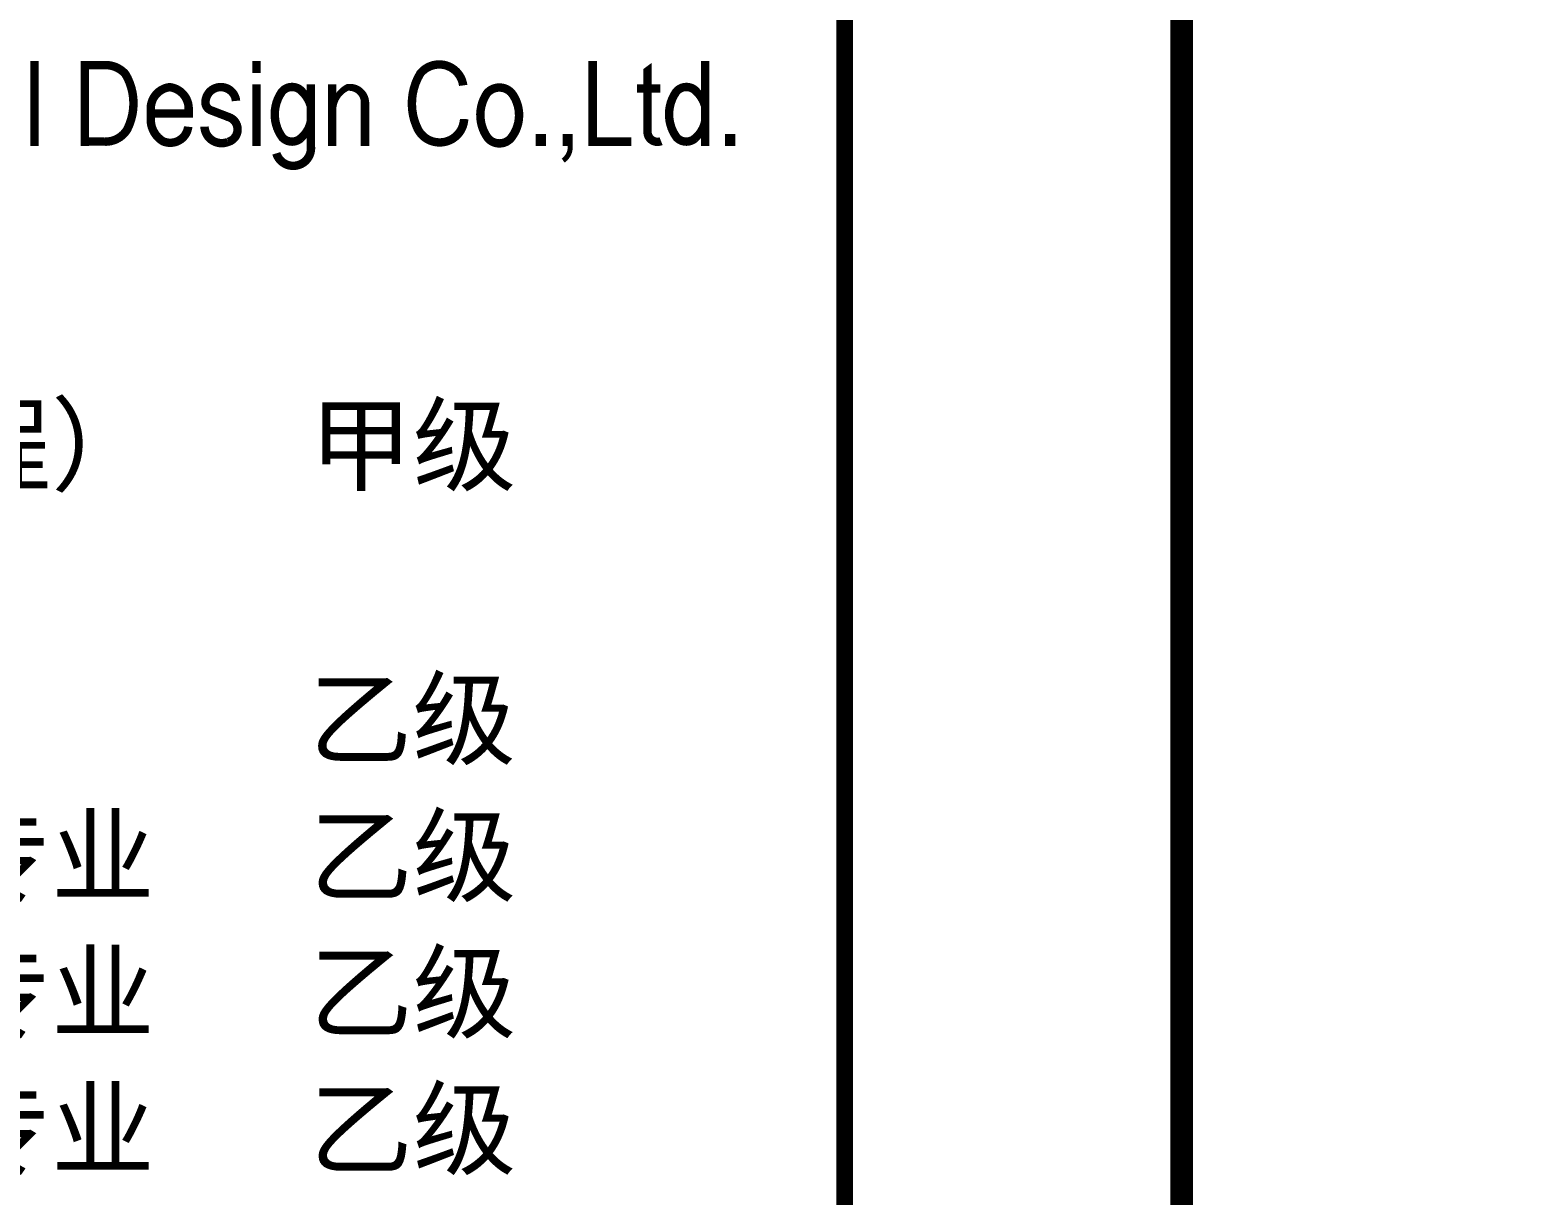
# Model space of a CAD drawing. Extents: x -160106 to 966792, y -663931 to 1550022.
# Drawn here: x -71937.5 to -71805.3, y -85813.4 to -85709.6 of the extents above; entities that cross this region are included whole.
import ezdxf
from ezdxf.enums import TextEntityAlignment as Align

# ---------------------------------------------------------------- set-up
doc = ezdxf.new("R2010")
doc.units = 0
doc.layers.add('0-cxFrame', color=155, linetype='Continuous')
doc.layers.add('0-cxText', color=131, linetype='Continuous', lineweight=25)
doc.styles.add('cx_biaoti', font='')
doc.styles.add('cx_tuming', font='simhei.ttf')
doc.styles.add('cx_tuqian1', font='')
doc.styles.add('黑体', font='simhei.ttf', dxfattribs={"height": 12})
doc.styles.get('cx_biaoti').set_extended_font_data('SimSun')
doc.styles.get('cx_tuqian1').set_extended_font_data('SimSun')

# ---------------------------------------------------------------- blocks, each defined once
blk = doc.blocks.new('zjcx_TT(Dragon)')
for points, const_width in [([(-2403, -4159.9), (-2403, -3907.9)], 25), ([(-2254.1, -4159.9), (-2254.1, -3907.9)], 25), ([(-1744.8, -3944), (-1744.8, -3907.9)], 25), ([(-747.5, -4159.9), (-747.5, -3907.9)], 25), ([(-413.7, -4159.9), (-413.7, -3907.9)], 25), ([(-2266.6, -3920.4), (-2197.2, -3920.4)], 25), ([(-584.5, -4117.5), (-584.5, -3932)], 25), ([(-1744.8, -4159.9), (-1744.8, -3977.3)], 25), ([(-1583.5, -4159.9), (-1583.5, -3977.3)], 25), ([(-1520.3, -4159.9), (-1520.3, -3977.3)], 25), ([(-615.7, -3989.4), (-546.2, -3989.4)], 25), ([(-1422.8, -4032.2), (-1422.8, -4159.9)], 25), ([(-2070.9, -4063.8), (-1933.5, -4063.8)], 25), ([(-1878.9, -4054.8), (-1827.7, -4074.4)], 25), ([(-901.3, -4159.9), (-901.3, -4124.7)], 30), ([(-821.5, -4159.9), (-821.5, -4124.7)], 30), ([(-339.5, -4159.9), (-339.5, -4124.7)], 30), ([(-2266.6, -4147.3), (-2197.2, -4147.3)], 25), ([(-742.7, -4147.4), (-632.3, -4147.4)], 25)]:
    blk.add_lwpolyline(points, dxfattribs=dict(const_width=const_width))
for points in [[(-584.6, -3938.3, 28, 0, 0), (-572, -3913.5, 25, 25, 0)], [(-1611.1, -3997.1, 25, 20, -0.150596), (-1584.7, -4047.8, 25, 25, 0)], [(-1515.3, -4047.1, 15, 19.9, -0.277023), (-1472.9, -3985.7, 15, 19.9, -0.413565)], [(-1476.3, -3986.9, 20, 25, -0.474766), (-1422.8, -4034, 25, 25, 0)], [(-441.3, -3997.1, 25, 20, -0.150596), (-414.9, -4047.8, 25, 25, 0)], [(-1614.2, -4138.1, 25, 20, 0.200508), (-1584.5, -4077.4, 25, 25, 0)], [(-444.4, -4138.1, 25, 20, 0.200508), (-414.7, -4077.4, 25, 25, 0)]]:
    blk.add_lwpolyline(points, format="xyseb")
for points, const_width in [([(-2132.8, -3947.7, 0.23837), (-2198.6, -3920.5, 0.253041)], 25), ([(-2134.8, -3944.8, -0.26132), (-2128.2, -4111.1, -0.615609)], 25), ([(-1258.5, -3944.8, 0.263693), (-1264.2, -4113.9, 0.615609)], 25), ([(-1260.6, -3947.7, -0.673783), (-1131.5, -3980.6, -0.222028)], 25), ([(-2000.9, -3985.6, 0.395945), (-2058.4, -4052)], 25), ([(-2003.4, -3985.6, -0.395945), (-1945.9, -4052)], 25), ([(-1805.4, -4026.5, 0.911804), (-1895.9, -4027.2)], 25), ([(-1670.6, -4001.3, 0.318714), (-1667.8, -4135.3, 0.615609)], 25), ([(-1671.6, -4002.6, -0.476832), (-1611.1, -3997.1, -0.222028)], 25), ([(-1060.7, -4003.5, 0.318714), (-1057.8, -4137.6, 0.615609)], 25), ([(-1061.6, -4004.8, -0.473083), (-986.9, -4004.3, -0.222028)], 25), ([(-987.5, -4003.5, -0.345415), (-990.3, -4137.6, -0.615609)], 25), ([(-500.8, -4001.3, 0.318714), (-498, -4135.3, 0.615609)], 25), ([(-501.8, -4002.6, -0.476832), (-441.3, -3997.1, -0.222028)], 25), ([(-1877, -4055.4, -0.401554), (-1895.7, -4025.4)], 25), ([(-2058.1, -4074.4, 0.295539), (-2020.3, -4147.4, 0.295539)], 25), ([(-1831.1, -4073.5, -0.783964), (-1829.3, -4148.4, -0.615609)], 25), ([(-2125.9, -4107, -0.296674), (-2197.2, -4147.3, -0.329683)], 25), ([(-2022.6, -4146.2, 0.506701), (-1947.3, -4103.1)], 25), ([(-1829.3, -4148.4, -0.5196), (-1898.9, -4102.8)], 25), ([(-1269.2, -4103.4, 0.810483), (-1128.7, -4080.4, 0.222028)], 25), ([(-1668.5, -4134.4, 0.40791), (-1614.2, -4138.1, 0.222028)], 25), ([(-1058.5, -4136.7, 0.462703), (-989.3, -4136.5, 0.222028)], 25), ([(-584.5, -4116.1, 0.5602), (-544.6, -4145.9, 0.222028)], 25), ([(-498.7, -4134.4, 0.40791), (-444.4, -4138.1, 0.222028)], 25), ([(-1685.9, -4182.1, 0.945498), (-1583.9, -4156.9, 0.222028)], 25), ([(-834.9, -4203.6, 0.277707), (-814.3, -4156.9, 0.222028)], 15)]:
    blk.add_lwpolyline(points, format="xyb", dxfattribs=dict(const_width=const_width))
at = {"layer": '0-cxFrame', "const_width": 30}
blk.add_lwpolyline([(-7000, -10200.2), (0, -10200.2), (0, 0), (-7000, 0)], close=True, dxfattribs=at)
at = {"color": 7, "style": 'cx_biaoti'}
for s, p in [('工程设计建筑行业（建筑工程）   甲级', (-6343.7, -5159.7)), ('工程设计风景园林工程专项       乙级', (-6343.7, -5972.3)), ('工程设计市政行业道路工程专业   乙级', (-6343.7, -6378.5)), ('工程设计市政行业桥梁工程专业   乙级', (-6343.7, -6783.5)), ('工程设计市政行业给水工程专业   乙级', (-6343.7, -7188.5))]:
    blk.add_text(s, height=225, dxfattribs=at).set_placement(p)
blk = doc.blocks.new('zjcx_T2(Dragon)')
at = {"layer": '0-cxFrame', "const_width": 50}
blk.add_lwpolyline([(-7000, 40000), (0, 40000), (0, 0), (-7000, 0)], close=True, dxfattribs=at)
at = {"layer": '0-cxFrame'}
blk.add_blockref('zjcx_TT(Dragon)', (0, 40000), dxfattribs=at)
blk = doc.blocks.new('TK22.A2 L(Dragon)')
at = {"layer": '0-cxFrame', "color": 7, "const_width": 0.5}
blk.add_lwpolyline([(0, 0), (-594, 0), (-594, 420), (0, 420)], close=True, dxfattribs=at)
at = {"layer": '0-cxFrame', "const_width": 0.5}
blk.add_lwpolyline([(-10, 10), (-80, 10), (-80, 410), (-10, 410)], close=True, dxfattribs=at)
at = {"layer": '0-cxFrame', "xscale": 0.01, "yscale": 0.01, "zscale": 0.01}
blk.add_blockref('zjcx_T2(Dragon)', (-10, 10), dxfattribs=at)
at = {"style": '黑体', "flags": 4}
blk.add_attdef('图幅', text='', height=3.3, dxfattribs=at).set_placement((-40, 3), align=Align.RIGHT)
at = {"layer": '0-cxText', "flags": 4}
for tag, height, style, p in [('建设单位', 3.5, 'cx_tuming', (-45, 240)), ('项目名称', 3.5, 'cx_tuming', (-45, 210)), ('子项名称', 3.5, 'cx_tuming', (-45, 180)), ('工程编号', 3.3, 'cx_tuqian1', (-35, 165)), ('图名1', 3.5, 'cx_tuming', (-45, 87)), ('图名2', 3.5, 'cx_tuming', (-45, 79)), ('图名3', 3.5, 'cx_tuming', (-45, 71)), ('出图日期', 3.3, 'cx_tuqian1', (-39, 60)), ('专业', 3.3, 'cx_tuqian1', (-55, 52)), ('图号', 3.3, 'cx_tuqian1', (-55, 44)), ('版次', 3.3, 'cx_tuqian1', (-20, 44))]:
    blk.add_attdef(tag, text='', height=height, dxfattribs=dict(at, style=style)).set_placement(p, align=Align.MIDDLE)
at = {"layer": 'Defpoints', "color": 6, "flags": 4}
for tag, height, style, p in [('tufu', 3.3, '黑体', (-12, 12)), ('dwfname', 4, 'cx_tuqian1', (-80, 3))]:
    blk.add_attdef(tag, text='', height=height, dxfattribs=dict(at, style=style)).set_placement(p, align=Align.RIGHT)

msp = doc.modelspace()

# ---------------------------------------------------------------- block references
at = {"layer": '0-cxFrame', "xscale": 4, "yscale": 4, "zscale": 4, "rotation": 270}
msp.add_blockref('TK22.A2 L(Dragon)', (-71834.94, -86825.19), dxfattribs=at)
at = {"layer": '0-cxFrame', "xscale": 3, "yscale": 3, "zscale": 3}
msp.add_blockref('TK22.A2 L(Dragon)', (-71834.94, -86825.19), dxfattribs=at)

doc.saveas('drawing.dxf')
